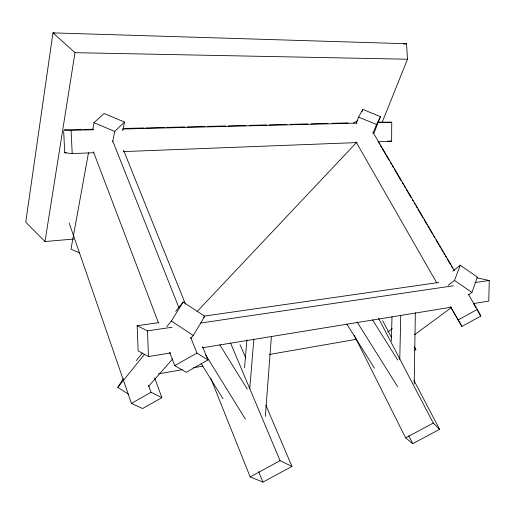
<?xml version="1.0" encoding="UTF-8"?>
<svg xmlns="http://www.w3.org/2000/svg" width="515" height="515" viewBox="0 0 515 515"><rect width="100%" height="100%" fill="white"/><g stroke="black" fill="none" stroke-linecap="round" stroke-linejoin="round"><path stroke-width="0.77" d="M377.991 141.767L391.632 141.239L391.741 122.242L377.772 122.164M414.189 383.926L415.348 312.792M399.769 359.457L400.754 315.251M476.871 277.836L489.25 280.488L488.78 301.088L473.71 303.547M391.368 340.917L391.999 316.815M265.354 416.332L271.399 336.366M249.736 388.754L253.844 339.166M244.535 367.852L246.917 339.958M44.992 241.548L74.997 52.678L52.961 32.876L25.75 222.145L44.992 241.548L73.78 239.018M88.496 152.73L70.986 249.157L79.638 252.897M92.655 129.812L93.949 122.699L104.133 113.512L124.521 122.055L122.744 130.72M112.695 141.651L114.723 131.428L124.521 122.055M468.689 294.825L471.907 292.449L477.392 277.128L460.268 265.225L452.743 271.167M448.172 285.329L454.52 280.411L460.268 265.225M356.283 123.137L358.582 117.124L362.798 109.425L380.482 116.66L373.948 133.082M361.942 111.678L362.798 109.425M373.015 133.411L376.555 124.495L380.482 116.66M382.027 122.634L407.487 59.219L406.567 43.743L52.961 32.876L54.493 33.23M190.666 338.484L193.305 335.484L204.725 316.274L183.192 302.041L175.712 311.388M166.809 326.69L171.353 321.064L183.192 302.041M128.312 394.104L117.8 387.351L123.304 378.647M136.295 360.597L142.282 353.123M117.8 387.351L144.58 354.211M203.676 317.478L204.725 316.274M148.462 386.411L172.731 358.852M197.103 311.569L356.431 142.597M387.879 332.008L392.321 328.57M414.556 334.724L451.288 307.648M353.541 123.001L357.68 120.542M174.74 365.663L196.923 353.033L207.931 359.985L186.237 372.287L174.74 365.663L169.609 352.163M131.434 403.419L151.049 392.295L161.865 397.657L142.642 408.524L131.434 403.419L69.145 222.95M458.015 320.021L477.289 309.412L480.804 316.068L461.91 326.439L450.419 306.76M414.504 350.303L415.863 349.556L414.35 346.73M250.161 476.922L280.076 460.68L291.96 466.423L262.933 482.124L250.161 476.922L210.667 378.049M405.646 437.872L433.276 423.079L439.591 429.349L412.721 443.685L405.646 437.872L354.294 335.42M158.581 373.806L182.329 369.667M193.408 367.729L202.91 366.075M269.397 354.468L356.47 339.276M158.652 322.648L137.164 325.725L138.142 350.85L148.455 356.573L170.665 352.949M202.395 347.78L451.501 307.165M137.164 325.725L147.502 330.868L172.139 327.237M200.753 323.014L453.483 285.761M474.946 282.6L489.25 280.488M204.004 316.139L438.741 282.478M403.457 44.045L406.567 43.743M63.648 130.765L64.742 152.762L66.345 152.697M64.742 152.762L72.203 153.579L93.878 152.743M123.568 151.59L357.12 142.571M64.407 129.96L82.085 129.523M83.694 129.484L93.337 129.246M124.669 128.46L143.955 127.984M145.558 127.945L164.845 127.463M166.454 127.424L184.93 126.96M187.344 126.902L205.022 126.465M207.429 126.407L225.911 125.943M228.319 125.885L245.996 125.441M249.215 125.364L266.886 124.926M269.3 124.862L286.977 124.424M290.19 124.347L307.867 123.903M311.079 123.825L327.952 123.407M331.969 123.304L348.043 122.905M64.349 130.018L71.076 130.321L93.576 129.754M122.512 129.027L357.178 123.117M378.074 122.589L391.741 122.242M74.997 52.678L407.487 59.219M387.795 141.084L391.632 141.239M358.582 117.124L376.555 124.495M93.949 122.699L114.723 131.428M171.353 321.064L193.305 335.484M454.52 280.411L471.907 292.449M414.401 347.754L415.863 349.556M372.525 319.834L397.715 360.036M357.165 322.062L397.599 386.656M346.833 324.077L374.405 368.148M219.815 344.825L247.264 389.07M205.691 355.022L245.352 419.023M201.062 363.403L222.989 398.81M372.873 132.091L454.442 270.626M468.315 294.174L477.289 309.412M378.37 142.037L379.594 144.123M380.411 145.507L381.634 147.586M382.452 148.97L385.716 154.519M386.533 155.91L389.392 160.757M390.615 162.843L391.432 164.227M392.25 165.611L393.473 167.69M394.29 169.081L401.224 180.868M402.453 182.947L403.264 184.331M404.082 185.722L405.305 187.801M406.123 189.185L411.022 197.509M412.245 199.588L413.062 200.972M414.285 203.052L415.103 204.442M415.92 205.826L417.144 207.905M417.961 209.296L422.854 217.613M424.077 219.693L426.935 224.546M427.753 225.93L428.976 228.016M429.793 229.4L432.652 234.254M433.469 235.638L434.692 237.718M435.915 239.797L438.774 244.651M439.585 246.041L440.814 248.121M441.625 249.505L442.855 251.584M443.666 252.974L444.484 254.359M445.301 255.749L446.524 257.828M447.342 259.212L450.606 264.762M451.423 266.146L452.646 268.225M473.459 303.586L475.911 307.745M477.135 309.824L480.804 316.068M451.146 307.648L461.91 326.439M356.116 142.043L436.836 283.025M382.658 320.723L391.587 337.763M413.912 380.36L439.591 429.349M378.525 318.238L433.276 423.079M408.749 435.793L412.721 443.685M240.08 344.754L245.739 358.028M265.862 405.221L291.96 466.423M230.572 343.035L280.076 460.68M258.704 471.689L262.933 482.124M123.523 150.142L185.477 304.172M202.543 346.589L207.931 359.985M112.708 140.943L178.834 307.481M190.698 337.351L196.923 353.033M93.453 151.854L158.485 322.905M154.7 378.023L161.865 397.657M148.603 385.497L151.049 392.295M71.076 130.321L72.203 153.579M147.502 330.868L148.455 356.573"/></g></svg>
